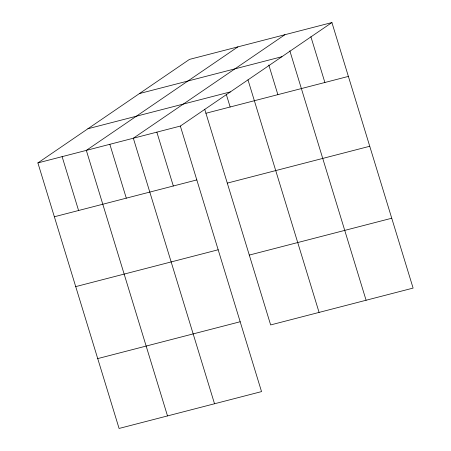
<?xml version="1.0" encoding="UTF-8"?>
<svg xmlns="http://www.w3.org/2000/svg" width="451" height="451" viewBox="0 0 451 451"><rect width="100%" height="100%" fill="white"/><g stroke="black" fill="none" stroke-linecap="round" stroke-linejoin="round"><path stroke-width="0.68" d="M331.919 22.55L180.349 126.066L261.535 391.603L119.081 428.45L37.895 162.912L189.465 59.397L331.919 22.55L413.105 288.088L270.651 324.934L204.698 109.215M237.902 46.87L86.327 150.38L167.513 415.923M284.914 34.71L133.338 138.22L214.524 403.763M139.449 93.554L281.903 56.708M87.911 128.749L230.371 91.903M205.932 113.257L348.386 76.411M37.895 162.912L180.349 126.066M54.362 216.768L196.816 179.921M227.287 183.112L369.747 146.265M75.717 286.622L218.171 249.775M249.29 255.08L391.75 218.233M97.72 358.596L240.18 321.749M310.886 36.711L324.883 82.488M289.852 50.867L366.094 300.248M268.819 65.029L277.872 94.648M247.988 79.855L319.082 312.408M226.239 94.203L230.151 106.994M156.847 132.143L173.314 186.004M109.835 144.303L126.303 198.164M62.114 156.649L78.581 210.504"/></g></svg>
